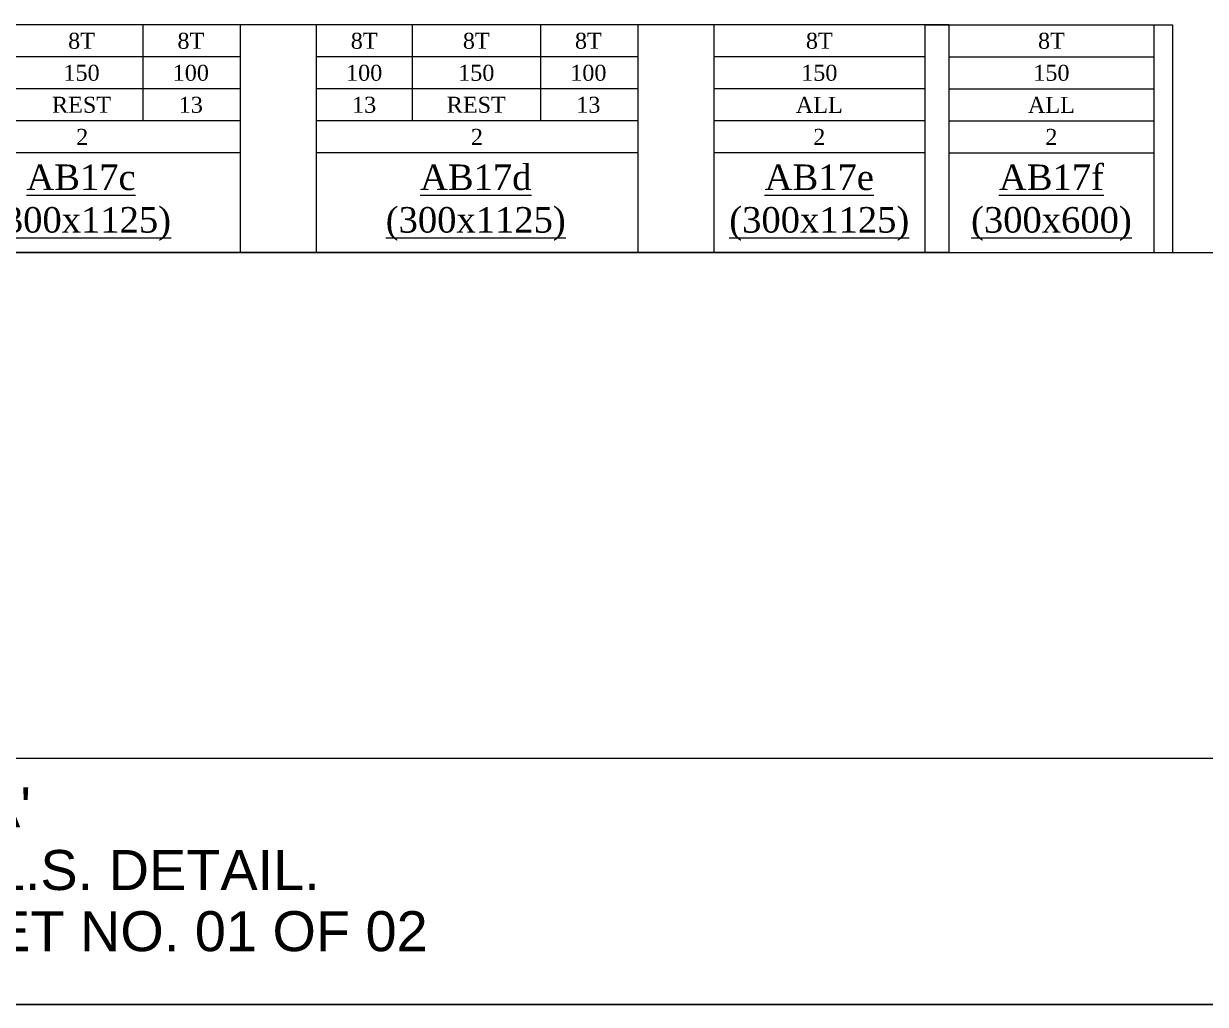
# Model space of a CAD drawing. Header units: inches. Extents: x 11017527 to 11245450, y -2821070 to -2693013.
# Drawn here: x 11070834 to 11085609, y -2792519 to -2780257 of the extents above; entities that cross this region are included whole.
import ezdxf
from ezdxf.enums import TextEntityAlignment as Align

# ---------------------------------------------------------------- set-up
doc = ezdxf.new("R2010")
doc.units = ezdxf.units.IN
doc.header["$LTSCALE"] = 0.5
doc.header["$MEASUREMENT"] = 0
for name, color, linetype, lineweight in [('S-SHEET', 251, 'Continuous', 0), ('S-TEXT', 7, 'Continuous', 0), ('S-TEXT L.S. BEAM NO.', 30, 'Continuous', 5), ('S-TEXT SHEET', 7, 'Continuous', 0)]:
    doc.layers.add(name, color=color, linetype=linetype, lineweight=lineweight)
doc.styles.add('ARIAL', font='arial.ttf')
doc.styles.add('TEXT', font='times.ttf')

msp = doc.modelspace()

# ---------------------------------------------------------------- linework, layer by layer
at = {"layer": 'S-SHEET'}
for p, q in [((11082401.715, -2780273.371, 0.025), (11068641.715, -2780273.371, 0.025)), ((11072324.492, -2780273.275, 0.004), (11072324.492, -2781473.26, 0.004)), ((11073541.715, -2780273.275, 0.004), (11073541.715, -2783119.062, 0.004)), ((11074491.715, -2780273.275, -0.007), (11074491.715, -2783119.062, -0.007)), ((11075691.715, -2780273.371, 0.025), (11075691.715, -2781473.386, 0.025)), ((11077294.492, -2780273.326, 0.015), (11077294.492, -2781473.311, 0.015)), ((11078511.715, -2780273.371, 0.004), (11078511.715, -2783119.158, 0.004)), ((11079461.715, -2780273.371, -0.007), (11079461.715, -2783119.158, -0.007)), ((11082101.715, -2780273.358, 0.036), (11085196.132, -2780273.323, 0.028)), ((11082101.715, -2780273.358, 0.025), (11082101.715, -2783119.145, 0.025)), ((11082101.715, -2780273.371, 0.025), (11082101.715, -2783119.158, 0.025)), ((11082401.715, -2780273.358, 0.013), (11082401.715, -2783119.145, 0.013)), ((11082401.715, -2780273.371, 0.013), (11082401.715, -2783119.158, 0.013)), ((11084966.132, -2780273.323, 0.028), (11084966.132, -2783119.11, 0.028)), ((11085196.132, -2780273.323, 0.011), (11085196.132, -2783119.11, 0.011)), ((11073541.715, -2780673.275, 0.014), (11069591.715, -2780673.371, 0.025)), ((11078511.715, -2780673.326, 0.025), (11074491.715, -2780673.275, 0.004)), ((11082101.715, -2780673.371, 0.043), (11079461.715, -2780673.338, 0.029)), ((11082401.715, -2780673.358, 0.022), (11084966.132, -2780673.323, 0.028)), ((11073541.715, -2781073.275, 0.014), (11069591.715, -2781073.371, 0.025)), ((11078511.715, -2781073.326, 0.025), (11074491.715, -2781073.275, 0.004)), ((11082101.715, -2781073.371, 0.043), (11079461.715, -2781073.338, 0.029)), ((11082401.715, -2781073.358, 0.022), (11084966.132, -2781073.323, 0.028)), ((11073541.715, -2781473.275, 0.014), (11069591.715, -2781473.371, 0.025)), ((11078511.715, -2781473.326, 0.025), (11074491.715, -2781473.275, 0.004)), ((11082101.715, -2781473.371, 0.043), (11079461.715, -2781473.338, 0.029)), ((11082401.715, -2781473.358, 0.022), (11084966.132, -2781473.323, 0.028)), ((11073541.715, -2781873.275, 0.014), (11069591.715, -2781873.371, 0.025)), ((11078511.715, -2781873.326, 0.025), (11074491.715, -2781873.275, 0.004)), ((11082101.715, -2781873.371, 0.043), (11079461.715, -2781873.338, 0.029)), ((11082401.715, -2781873.358, 0.022), (11084966.132, -2781873.323, 0.028)), ((11057421.852, -2783119.11, 0.004), (11115101.842, -2783119.11, 0.004)), ((11082401.715, -2783119.158, 0.025), (11068641.715, -2783119.158, 0.025)), ((11082101.715, -2783119.145, 0.036), (11085196.132, -2783119.11, 0.028)), ((11057421.852, -2789442.87, 0.006), (11115101.842, -2789442.87, 0.006)), ((11057421.852, -2792519.024, -0.007), (11115101.842, -2792519.024, -0.007))]:
    msp.add_line(p, q, dxfattribs=at)
msp.add_lwpolyline([(11115101.842, -2792519.024), (11057421.852, -2792519.024), (11057421.852, -2745176.548), (11115101.842, -2745176.548)], close=True, dxfattribs=at)

# ---------------------------------------------------------------- texts
at = {"layer": 'S-TEXT', "char_height": 200, "attachment_point": 5, "style": 'TEXT'}
for s, insert, width in [('8T', (11071558.103, -2780473.308, 0.016), 1532.77778), ('8T', (11072924.492, -2780473.284, 0.004), 1200), ('8T', (11075091.715, -2780473.38, 0.024), 1200), ('8T', (11076493.103, -2780473.356, 0.02), 1602.77778), ('8T', (11077894.492, -2780473.335, 0.015), 1200), ('8T', (11080781.715, -2780473.306, 0.02), 2640), ('8T', (11083683.923, -2780473.325, 0.025), 2564.41704), ('\\pxt9.000002;150', (11071558.103, -2780873.323, 0.028), 1532.77778), ('\\pxt9.000002;100', (11072924.492, -2780873.284, 0.005), 1200), ('\\pxt9.000002;100', (11075091.715, -2780873.38, 0.025), 1200), ('\\pxt9.000002;150', (11076493.103, -2780873.323, 0.028), 1602.77778), ('\\pxt9.000002;100', (11077894.492, -2780873.335, 0.016), 1200), ('\\pxt9.000002;150', (11080781.715, -2780873.323, 0.016), 2640), ('\\pxt9.000002;150', (11083683.923, -2780873.325, 0.028), 2564.41704), ('REST', (11071558.103, -2781273.308, 0.022), 1532.77778), ('13', (11072924.492, -2781273.284, 0.005), 1200), ('13', (11075091.715, -2781273.38, 0.025), 1200), ('REST', (11076493.103, -2781273.285, 0.02), 1602.77778), ('13', (11077894.492, -2781273.335, 0.016), 1200), ('ALL', (11080781.715, -2781273.299, 0.021), 2640), ('ALL', (11083683.923, -2781273.335, 0.028), 2564.41704), ('2', (11071566.715, -2781673.332, 0.037), 3950), ('2', (11076501.715, -2781673.332, 0.037), 4020), ('2', (11080781.715, -2781673.332, 0.021), 2640), ('2', (11083683.923, -2781673.319, 0.026), 2564.41704)]:
    msp.add_mtext(s, dxfattribs=dict(at, insert=insert, width=width))
at = {"layer": 'S-TEXT L.S. BEAM NO.', "linetype": 'ByBlock', "char_height": 319.2745, "attachment_point": 5, "style": 'TEXT'}
for s, insert, width in [('{\\LAB17d\\P(300x1125)}', (11076486.715, -2782496.179, 0.016), 4050), ('{\\LAB17f\\P(300x600)}', (11083683.923, -2782496.219, 0.023), 2564.41704), ('{\\LAB17c\\P(300x1125)}', (11071551.715, -2782496.154, 0.007), 3980), ('{\\LAB17e\\P(300x1125)}', (11080781.715, -2782496.154, 0.006), 2640)]:
    msp.add_mtext(s, dxfattribs=dict(at, insert=insert, width=width))
at = {"layer": 'S-TEXT SHEET', "color": 7, "style": 'ARIAL', "width": 1}
for s, p in [("2244 - MANALI APPRTMENT. BLOCK 'A'", (11057968.533, -2790056.82, 0.001)), ('BASEMENT FLOOR SLAB AND BEAM L.S. DETAIL.', (11058003.299, -2790839.068, 0.001)), ('L.S. SHEET NO. 01 OF 02', (11067579.749, -2791603.933, 0.001))]:
    msp.add_text(s, height=500, dxfattribs=at).set_placement(p, align=Align.MIDDLE_LEFT)

doc.saveas('drawing.dxf')
